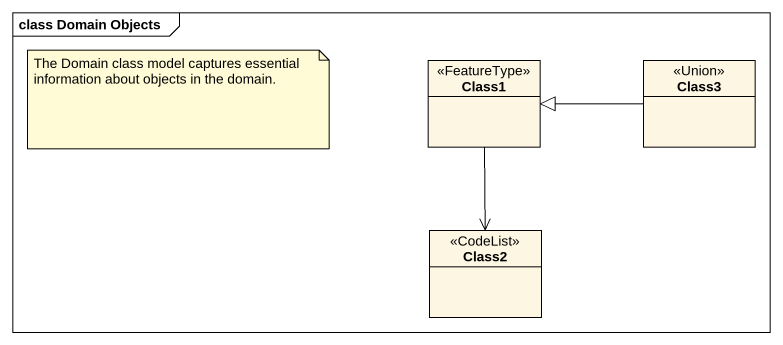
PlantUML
@startuml
mainframe class Domain Objects
hide circle
hide empty members
class Class1 <<FeatureType>>
class Class3 <<Union>>
class Class2 <<CodeList>>
Class1 --> Class2
Class3 -left-|> Class1
note as N1
  The Domain class model captures essential information about objects in the domain.
end note
@enduml
